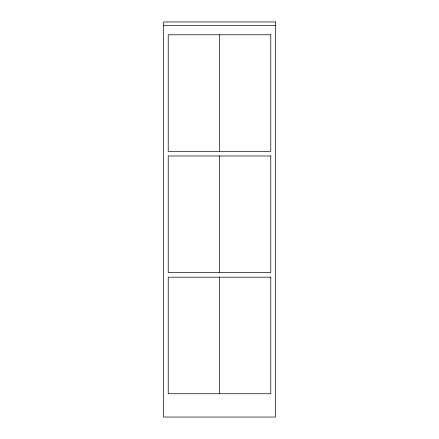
<?xml version="1.0" encoding="UTF-8"?>
<svg xmlns="http://www.w3.org/2000/svg" width="439" height="439" viewBox="0 0 439 439"><rect width="100%" height="100%" fill="white"/><g stroke="black" fill="none" stroke-linecap="round" stroke-linejoin="round"><path stroke-width="0.66" d="M163.555 25.446L275.445 25.446M219.5 34.769L219.5 151.318M219.5 155.982L219.5 272.531M219.5 277.19L219.5 393.739M275.445 21.95L163.555 21.95L163.555 417.05L275.445 417.05L275.445 21.95M270.781 34.769L168.219 34.769L168.219 151.318L270.781 151.318L270.781 34.769M270.781 155.982L168.219 155.982L168.219 272.531L270.781 272.531L270.781 155.982M270.781 277.19L168.219 277.19L168.219 393.739L270.781 393.739L270.781 277.19"/></g></svg>
